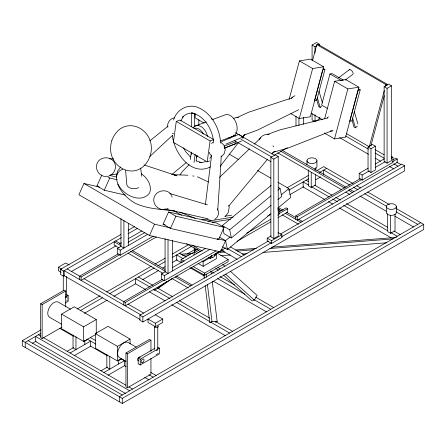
<?xml version="1.0" encoding="UTF-8"?>
<svg xmlns="http://www.w3.org/2000/svg" width="446" height="446" viewBox="0 0 446 446"><rect width="100%" height="100%" fill="white"/><g stroke="black" fill="none" stroke-linecap="round" stroke-linejoin="round"><path stroke-width="0.67" d="M217.732 210.138L220.776 165.7M220.759 166.085L221.188 156.067M242.942 138.723L243.137 136.922L238.727 134.374L221.511 141.611M205.428 204.38L211.616 155.18M213.132 139.241L179.911 120.058L176.287 121.412L173.355 142.335L207.173 161.859L209.587 160.956M190.303 159.556L191.345 152.142M194.032 162.433L195.17 154.349M196.156 161.006L196.909 155.615M207.173 161.859L210.105 140.936L213.121 139.81M211.359 156.457L211.549 155.108M213.255 142.96L213.729 139.581M234.367 140.585L236.157 141.622L235.85 143.802L224.338 148.105M116.345 177.201L117.566 171.113L120.794 166.932M289.097 99.536L299.4 60.89L310.455 59.151L323.685 66.794L310.36 116.763L299.305 118.502L290.887 113.641M312.507 60.706L316.788 44.645L318.171 44.427L387.279 84.327L386.922 85.665M299.305 118.502L312.635 68.528L323.685 66.794M322.547 70.474L314.424 100.924L316.638 100.579L324.933 69.465L323.166 68.444M343.314 80.074L332.136 73.623L329.928 73.969L321.627 105.083L327.509 108.478M324.671 118.603L334.617 81.289L345.672 79.55L358.907 87.193L345.578 137.167L334.528 138.901L324.298 132.997M334.528 138.901L347.852 88.927L358.907 87.193M360.223 89.836L351.922 120.95L349.714 121.295L358.01 90.181L360.223 89.836L358.456 88.815M384.29 90.566L369.299 146.773L346.464 133.588M385.361 86.552L385.896 84.545L387.279 84.327M370.86 145.887L384.246 95.7M67.435 299.924L66.705 301.061M158.598 325.898C158.191 327.509 156.15 328.161 154.751 327.392M259.054 139.977C260.642 136.102 265.108 133.638 269.272 134.436M173.605 119.98C176.404 109.839 187.783 103.349 197.779 107.38C211.822 113.128 219.783 128.615 220.653 143.205M180.808 120.961L183.378 116.434L182.303 117.504C184.939 114.349 189.065 112.66 193.157 113.139L191.624 113.028C204.296 115.458 211.722 128.61 213.489 140.496M99.514 187.08L83.948 183.479L78.892 194.746L149.466 235.494L220.525 251.923L225.587 240.656L229.88 237.127M125.32 195.08L104.286 190.219L96.933 185.971L101.866 174.988M104.286 190.219L109.766 178.01L117.231 179.738M149.466 235.494L154.528 224.226L170.093 227.828M163.097 224.171L168.582 211.967L216.756 223.106L224.109 227.349L218.629 239.552L170.45 228.419L163.097 224.171L165.131 224.645M170.45 228.419L175.93 216.21L224.109 227.349M223.357 275.015L252.068 300.978L254.32 300.097L257.158 295.481L230.498 271.374M209.787 158.475L211.287 156.206M180.006 174.888L182.303 171.626L189.104 164.658M220.413 166.074L238.326 142.731M225.319 216.399L228.135 212.753L229.216 207.351L228.831 205.311M242.919 136.838L244.586 134.692M228.726 206.091L267.55 159.2M271.971 153.965L273.738 151.874M291.294 98.343L293.245 96.487L295.007 95.806M158.408 353.104L157.449 354.046M196.391 157.198L197.846 155.704M249.487 148.819L219.538 177.33M254.376 144.064L260.737 137.875M172.635 135.222L149.772 156.501M316.61 99.408L318.706 106.611L320.178 107.458L321.588 106.17M352.089 120.437L353.996 126.982L355.468 127.829L357.352 126.118M211.543 143.523L212.82 142.419M243.51 135.779L245.038 134.458M221.138 156.825L224.076 153.92L225.297 149.622L224.076 145.324L221.138 142.419M327.28 117.906L328.462 116.885M214.855 219.404L217.576 216.717L218.116 215.145L218.702 212.742L217.576 208.767M149.789 140.908L168.086 126.129M171.704 174.57L186.16 162.673M222.621 226.908L222.342 225.548L271.068 185.452M271.001 205.35L231.374 237.952L229.69 229.79L270.923 195.866M277.886 190.135L280.027 188.374L278.332 187.392M281.359 194.768L288.869 188.591L278.009 182.319M277.958 199.624L281.71 196.535L280.027 188.374M222.599 246.772L227.421 249.559L270.861 213.818M277.83 208.081L290.703 197.494L288.869 188.591M338.598 77.816L349.374 69.671M345.187 80.118L352.73 74.415M167.322 281.275L154.338 290.469L153.586 289.309M157.739 288.696L171.861 278.7M312.083 60.299L312.083 45.057L316.493 42.509L319.436 44.21L319.436 45.592M312.083 45.057L315.021 46.752L316.677 45.799M318.332 44.845L319.436 44.21M61.152 272.272L58.326 270.638L58.326 267.243L65.674 263.001L69.069 264.957M312.897 121.964L314.675 120.938M318.823 118.541L320.005 117.861M312.083 113.652L312.083 119.885L315.021 121.585L319.436 119.037L319.436 117.655M64.676 275.461L63.471 276.158L60.528 274.457L60.528 269.367L120.833 234.551M128.069 230.37L134.703 226.54M60.528 269.367L63.471 271.062L121.362 237.64M127.996 233.81L137.641 228.24M384.129 86.652L388.538 84.104L391.482 85.805L391.482 160.632L387.067 163.18L384.129 161.48L384.129 86.652L387.067 88.347L391.482 85.805M272.378 152.995L275.394 151.255M71.31 271.631L115.932 245.869M119.55 243.778L121.362 242.735M127.996 238.905L141.861 230.894M274.19 155.347L287.436 147.698M270.878 157.393L275.288 154.851L278.232 156.546L278.232 236.034L273.816 238.582L270.878 236.887L270.878 157.393L273.816 159.094L278.232 156.546M153.268 236.196L120.23 255.268L117.292 253.573L117.292 248.478L120.894 246.398M128.102 242.234L144.922 232.528M117.292 248.478L120.23 250.178L147.86 234.222M118.157 253.919L79.644 276.158L79.644 279.553M67.145 268.938L81.111 277.005L119.623 254.772M62.055 327.057L42.147 338.547L40.681 337.7L40.681 303.743L64.202 290.162L65.674 291.009L65.674 306.948M156.334 236.971L81.111 280.4L81.111 277.005M40.681 303.743L42.147 304.596L65.674 291.009M65.188 297.237L68.177 295.514L68.177 301.284L65.188 303.007M95.656 334.483L83.614 341.435L61.559 328.702L61.559 314.101L74.203 306.803L96.258 319.537L96.258 333.441M396.026 208.399L423.7 224.377L423.7 229.467L122.282 403.491L22.3 345.767L22.3 340.672L40.987 329.884M77.158 309L100.066 295.776M106.694 291.946L151.305 266.19M154.924 264.104L165.171 258.184M172.407 254.008L188.68 244.614M286.945 187.883L308.649 175.35M317.084 170.478L323.718 166.648L353.199 183.674M40.915 333.324L25.238 342.372L25.238 347.462M80.096 310.7L102.402 297.822M109.638 293.646L154.249 267.89M157.862 265.799L165.098 261.624M172.334 257.448L191.624 246.309M288.679 190.275L308.571 178.79M319.425 172.524L326.656 168.348M368.039 146.996L372.449 144.448L375.387 146.149L375.387 169.926L370.977 172.474L368.039 170.773L368.039 146.996L370.977 148.696L375.387 146.149M32.474 343.286L36.093 341.201M84.316 313.354L107.224 300.13M113.858 296.3L135.562 283.773L145.77 289.716M142.792 279.597L158.469 270.544M162.69 268.107L165.098 266.719M172.334 262.543L177.157 259.756M187.404 253.841L195.242 249.314M289.883 194.673L303.748 186.668M315.807 179.705L320.629 176.923M194.623 253.127L194.623 250.351L196.68 249.163M182.303 262.421L181.098 261.724L181.098 259.516L194.969 251.511M215.998 250.914L164.34 280.735L161.402 279.04L161.402 273.944L165.003 271.865M172.212 267.7L205.851 248.283M308.281 169.842L308.281 185.748L311.219 187.448L315.629 184.9L315.629 174.525M161.402 273.944L164.34 275.645L209.994 249.286M267.656 215.992L270.661 214.258M277.869 210.099L279.068 209.403L279.068 214.498L277.869 215.195M162.266 279.386L123.754 301.624L123.754 305.019M279.001 211.989L286.226 207.819L287.692 208.672L287.692 212.067L278.064 217.626M84.004 278.672L125.226 302.472L163.732 280.239M279.268 213.534L287.692 208.672M61.559 314.101L83.614 326.834L96.258 319.537M246.632 233.225L270.661 219.354M219.7 251.321L125.226 305.867L125.226 302.472M220.898 250.63L225.715 247.848M237.149 241.247L270.845 221.79M202.005 261.066L203.153 261.724L209.765 257.905M214.582 255.129L216.382 254.086L216.382 258.669L203.153 266.312L198.002 263.341M208.299 257.225L210.356 258.412L212.709 257.058M391.187 156.217L392.948 157.237L392.948 162.333L362.158 180.112L359.214 178.411L359.214 173.321L368.101 168.192M375.203 164.089L384.09 158.96M359.214 173.321L362.158 175.016L369.26 170.913M375.186 167.495L385.249 161.681M391.175 158.263L392.948 157.237M295.782 219.281L295.782 215.886L360.229 178.679M392.753 159.902L395.764 158.163L397.235 159.01L397.235 162.405L297.253 220.129L297.253 216.734L361.7 179.526M392.413 161.792L397.235 159.01M121.646 358.528L117.432 360.959L95.377 348.226L95.377 333.625L108.021 326.327L130.076 339.06L130.076 343.927M67.145 351.281L73.612 347.551M84.79 341.095L87.728 339.4M193.163 266.485L204.619 273.103L228.146 259.516L228.146 261.724L204.619 275.31L191.351 267.645M278.048 232.533L281.905 234.763L281.905 237.478L271.614 243.421L267.204 240.873L267.204 238.158L271.201 235.845M70.083 352.981L90.672 341.095L90.672 346.191L74.203 355.696M280.434 234.083L401.645 164.106L404.583 165.8L404.583 170.896L142.865 321.995L139.927 320.3L139.927 315.205L268.375 241.046M267.204 238.158L271.614 240.706L281.905 234.763M139.927 315.205L142.865 316.905L271.313 242.747M281.565 236.826L404.583 165.8M155.364 323.272L162.718 319.024L162.718 322.419L155.364 326.667L148.011 322.419L148.011 319.024L155.364 323.272L155.364 326.667M95.377 333.625L117.432 346.358L130.076 339.06M150.954 358.266L150.954 374.205L127.428 387.786L125.956 386.938L125.956 352.981L149.482 339.4L150.954 340.248L150.954 351.337M125.956 352.981L127.428 353.829L150.954 340.248M100.963 370.81L107.43 367.075M118.608 360.619L121.546 358.924M103.901 372.505L124.49 360.619L124.49 365.714L108.021 375.22M157.789 347.25L159.334 348.142L159.334 353.912L140.222 364.951L138.16 363.763L138.16 357.987L154.288 348.677M138.16 357.987L140.222 359.181L159.334 348.142M387.674 213.606L387.674 231.591L390.618 233.286L395.028 230.744L395.028 214.141M420.762 222.677L119.344 396.7L119.344 401.79M22.3 340.672L122.282 398.395L423.7 224.377M210.389 166.938C190.983 176.638 174.146 152.688 172.362 135.584M122.778 169.179L119.556 170.796L117.159 173.901C112.169 189.305 139.514 207.357 149.711 192.7C152.214 185.335 147.147 177.781 141.276 173.678M298.72 109.749L257.459 130.132L243.845 135.093M236.988 117.571L248.862 112.152L292.911 97.59M225.927 144.158L243.137 136.922M224.254 148.284L241.47 141.053M332.922 130.416L287.843 148.133L273.47 152.158M205.227 285.819L209.72 322.447L211.978 321.566L217.163 321.549L212.246 281.465M215.474 322.207L217.163 321.549M233.526 118.497L235.817 117.61L238.521 117.304M108.556 176.153C112.654 175.077 115.152 171.091 115.531 167.027C115.302 154.706 96.631 154.706 96.403 167.027C96.726 172.011 100.729 176.688 105.97 176.454M168.092 208.416C161.909 211.928 153.848 207.206 153.747 200.131C153.614 190.866 166.854 187.186 171.476 195.192M194.852 126.173L206.353 121.87M212.106 119.723L224.249 115.185A11.434 7.649 69.5 0 1 236.341 123.464A11.434 7.649 69.5 0 1 231.385 136.599M220.279 140.953L233.698 135.941M224.004 146.165L236.157 141.622M267.511 134.385L280.2 129.814L327.749 117.945M205.612 161.591L202.718 162.338L199.63 162.338L201.157 162.45L196.251 160.922M202.049 219.917L206.855 219.148M224.7 216.282L231.563 215.184M207.736 221.177L233.135 217.102M212.04 222.286L230.576 219.315M322.72 69.81L324.933 69.465M342.762 80.163L341.101 80.419L329.928 73.969M110.508 174.776L117.348 173.973M174.681 117.783C170.567 118.017 167.808 121.987 167.49 125.856L167.808 127.155M156.1 354.369L156.83 354.286M180.87 254.231L192.655 253.311M220.374 251.148L223.842 250.881M235.622 249.961L256.411 248.338M271.659 247.151L396.399 237.417M182.537 255.313L190.158 254.716M217.185 252.609L224.812 252.018M237.283 251.042L253.919 249.743M269.858 248.5L393.216 238.878M220.653 255.736L230.353 254.978M242.139 254.058L246.989 253.679M262.928 252.436L386.977 242.758M209.72 322.447L211.019 322.441M109.621 158.793L113.708 158.882M173.054 174.659L187.95 175.228M330.224 130.895L332.309 131.13M211.008 220.324L207.161 219.404M176.594 211.398C162.444 209.113 147.331 209.43 134.335 202.785C127.093 198.303 120.922 192.053 117.655 184.087M192.683 175.908L194.032 176.159M174.358 175.3L177.034 175.796L143.969 164.925M164.741 208.895L207.97 218.791M109.878 175.495L116.662 177.062M96.933 185.971L98.293 186.289M217.464 238.777L225.587 240.656L227.421 249.559M169.854 193.57L207.412 204.842M172.284 133.304L173.555 133.794M179.833 212.073L195.153 218.406M197.411 176.789L208.499 182.024M316.788 44.645L385.896 84.545M299.4 60.89L312.635 68.528M334.617 81.289L347.852 88.927M375.025 149.583L384.051 154.795M396.695 162.093L400.909 164.529M311.013 113.122L322.43 119.712M345.594 135.985L368.468 149.193M375.092 153.017L384.123 158.23M393.757 163.793L397.971 166.224M339.573 137.602L368.468 154.288M375.092 158.113L380.51 161.24M389.542 166.453L393.757 168.883M356.817 185.759L360.44 187.85M367.677 192.031L389.391 204.569M349.658 185.023L323.718 170.049L323.718 174.503M353.277 187.108L358.099 189.896M364.733 193.726L386.453 206.264M396.104 211.839L417.818 224.377M282.218 150.33L346.035 187.175M349.647 189.26L353.862 191.691M359.911 196.034L386.453 211.359M394.894 216.232L413.598 227.031M280.746 151.177L344.563 188.022M348.175 190.107L352.39 192.538M277.735 152.839L341.552 189.678M345.767 192.115L349.982 194.545M211.343 118.775L213.149 119.818M235.421 132.679L274.552 155.275M233.687 135.077L235.494 136.119M240.907 139.247L271.614 156.97M306.073 180.234L308.487 181.628M314.519 185.107L332.014 195.209M335.632 197.299L340.454 200.081M346.486 203.566L387.507 227.248M394.141 231.078L400.173 234.563M204.184 123.135L195.153 117.922L195.153 113.468M228.87 137.385L230.186 138.171M237.896 142.603L271.012 161.72M308.56 185.062L303.135 181.929L303.135 187.025L324.85 199.563M311.576 186.807L329.07 196.903M332.688 198.994L337.516 201.782M343.548 205.266L387.585 230.688M391.203 232.779L397.235 236.257M328.468 201.653L332.688 204.09M339.328 207.92L391.203 237.869M176.287 121.412L210.105 140.936M229.149 154.11L238.8 159.685M257.504 170.478L270.772 178.144M295.782 215.886L297.253 216.734M278.315 207.501L283.132 210.278M286.745 212.368L295.776 217.581M298.787 219.315L302.399 221.406M277.891 208.728L279.068 209.403M278.053 209.046L281.058 210.78M285.273 213.216L300.927 222.253M282.262 214.872L298.519 224.254M222.342 225.548L229.69 229.79M231.374 237.952L224.02 233.71L223.039 228.949M173.711 210.707L181.555 215.234M219.555 237.172L225.587 240.656M217.497 238.9L218.629 239.552M230.47 246.939L244.319 254.934M106.371 176.053L109.766 178.01M168.582 211.967L175.93 216.21M227.532 248.639L241.381 256.634M220.909 249.905L237.166 259.293M216.684 252.899L228.146 259.516M215.24 253.423L216.382 254.086M191.953 245.071L202.205 250.992M83.948 183.479L154.528 224.226M197.271 249.504L198.448 250.178M186.523 243.639L200.399 251.65M195.727 249.966L194.183 249.074L194.183 247.72M194.623 250.351L198.738 252.726M179.626 253.239L186.261 257.069M210.991 271.346L214.008 273.086M220.04 276.57L234.518 284.927M255.63 297.12L273.727 307.567M183.323 258.764L176.683 254.934L176.683 260.029L181.511 262.817M217.704 278.616L244.848 294.288M253.897 299.511L270.783 309.262M181.098 259.516L184.114 261.261M189.957 267.689L204.43 276.046M213.478 281.27L266.563 311.921M115.665 240.929L121.083 244.057M132.523 250.658L165.031 269.429M176.471 276.035L192.126 285.072M120.816 245.601L114.198 241.777L114.198 245.172L119.01 247.954M130.449 251.159L165.366 271.319M174.999 276.882L190.654 285.919M128.041 253.166L162.957 273.326M171.989 278.538L188.245 287.921M138.455 277.005L152.933 285.362M157.761 288.149L172.842 296.858M179.476 300.688L209.637 318.098M215.067 321.237L232.556 331.333M149.99 287.062L135.517 278.705L135.517 283.795M153.614 289.153L169.898 298.552M176.532 302.388L209.709 321.538M210.919 322.235L229.618 333.034M149.388 291.807L165.07 300.86M171.71 304.69L225.392 335.687M155.364 314.781L162.718 319.024M127.952 304.044L143.601 313.081M58.326 267.243L61.715 269.2M140.663 314.781L64.202 270.638L64.202 275.734L140.061 319.526M66.114 294.321L68.177 295.514M70.501 309.178L58.281 302.126A8.736 5.04 -60 0 0 49.545 307.166A8.736 5.04 -60 0 0 49.545 317.251L61.765 324.309M136.27 347.15L128.119 342.444A8.736 5.04 -60 0 0 119.389 347.49A8.736 5.04 -60 0 0 119.389 357.575L125.789 361.271M90.348 337.516L95.779 340.649M150.67 372.343L156.1 375.476M87.41 339.216L95.857 344.089M121.189 358.718L126.017 361.505M148.936 374.735L153.162 377.177M59.664 328.289L73.534 336.295M90.426 346.051L107.313 355.802M124.205 365.553L126.017 366.595M144.716 377.394L148.936 379.83M38.473 334.729L40.887 336.122M43.301 337.516L125.939 385.227M128.955 386.972L132.573 389.057M129.635 390.757L35.535 336.429L35.535 341.519L125.41 393.411M28.182 340.672L122.282 395M222.81 264.422L224.862 266.279M217.921 267.182L219.973 269.038M225.609 274.139L254.32 300.097M215.663 268.063L218.228 270.382M190.448 157.009L185.765 151.729L183.44 147.905M211.543 155.726L209.876 153.92L209.291 152.22M171.699 195.844L172.145 197.143M67.246 297.683L67.435 298.235M354.291 111.517L357.909 123.955M352.608 118.017L355.468 127.829M319.002 91.146L322.43 102.926M317.318 97.641L320.178 107.458M210.969 271.096L211.309 273.861M206.124 273.883L206.548 277.34M207.396 284.247L211.978 321.566M203.867 274.764L204.29 278.215M140.663 168.081L141.672 176.259M125.599 170.411L126.764 184.081A7.9 5.045 -6 0 0 130.812 188.24A7.9 5.045 -6 0 0 138.773 187.638M396.343 206.548A4.99 2.882 0 0 1 388.856 209.046A4.99 2.882 0 0 1 388.856 204.051A4.99 2.882 0 0 1 396.343 206.548L396.343 212.491A4.99 2.882 0 0 1 391.354 215.373A4.99 2.882 0 0 1 386.364 212.491L386.364 206.548M390.618 215.306L390.618 233.286M387.067 88.347L387.067 163.18M370.977 148.696L370.977 172.474M362.158 175.016L362.158 180.112M316.944 160.711L316.944 166.648A4.99 2.882 0 0 1 314.447 169.145M315.629 167.607L315.629 170.378M315.021 46.752L315.021 52.99M315.021 114.655L315.021 121.585M311.219 172.228L311.219 187.448M306.965 160.711L306.965 164.669M303.341 117.46L303.341 124.256M298.932 117.967L298.932 125.443M295.988 116.272L295.988 125.783M273.816 159.094L273.816 238.582M271.614 240.706L271.614 243.421M215.061 254.343L215.061 255.697M210.356 256.378L210.356 258.412M204.619 273.103L204.619 275.31M203.153 261.724L203.153 266.312M198.832 119.695L198.832 125.22M196.24 248.907L196.24 250.267M194.423 113.256L194.423 127.077M191.479 112.938L191.479 126.764M191.479 152.337L191.479 154.411M172.429 240.489L172.429 270.973M168.019 239.569L168.019 273.521L165.076 271.82L165.076 238.565M164.34 275.645L164.34 280.735M157.761 326.411L157.761 349.502A1.661 0.959 0 0 1 156.1 350.461M154.439 326.411L154.439 349.502M142.865 316.905L142.865 321.995M140.222 359.181L140.222 364.951M128.32 223.335L128.32 245.506M127.428 353.829L127.428 387.786M123.91 220.341L123.91 248.054L120.966 246.354L120.966 218.64M122.282 398.395L122.282 403.491M120.23 250.178L120.23 255.268M118.608 359.989L118.608 364.014M117.432 346.358L117.432 360.959M109.783 356.354L109.783 369.11L106.845 367.415L106.845 354.654M84.79 340.465L84.79 344.49M83.614 326.834L83.614 341.435M75.965 336.83L75.965 349.586L73.027 347.886L73.027 335.13M66.605 276.498L66.605 296.189M63.471 271.062L63.471 276.158M63.276 275.818L63.276 290.759M42.147 304.596L42.147 338.547M193.006 127.851A11.434 7.649 69.5 0 1 201.074 126.592A11.434 7.649 69.5 0 1 207.474 136.42M193.977 128.704A9.355 6.261 69.5 0 1 203.331 134.107M349.028 70.117A2.91 1.405 52.9 0 1 351.548 70.496A2.91 1.405 52.9 0 1 353.076 73.969M272.941 145.797A9.567 2.537 43 0 1 273.688 146.801M66.605 296.869A1.661 0.959 0 0 1 65.579 297.755M138.628 360.814A2.079 1.199 -60 0 1 137.97 358.684A2.079 1.199 -60 0 1 140.234 357.123M215.357 253.83A2.704 1.561 -60 0 1 213.071 257.314A2.704 1.561 -60 0 1 211.677 255.106M194.032 254.761A2.704 1.561 60 0 1 194.445 252.592A2.704 1.561 60 0 1 196.53 253.317M111.823 140.529C103.489 167.557 139.174 184.912 150.107 156.167C158.436 129.139 122.75 111.79 111.823 140.529M307.996 162.461A4.99 2.882 0 0 0 316.565 161.809A4.99 2.882 0 0 0 311.302 157.851A4.99 2.882 0 0 0 307.996 162.461M142.954 362.297A2.079 1.199 -60 0 0 143.612 359.075A2.079 1.199 -60 0 0 141.153 361.254A2.079 1.199 -60 0 0 142.954 362.297"/></g></svg>
